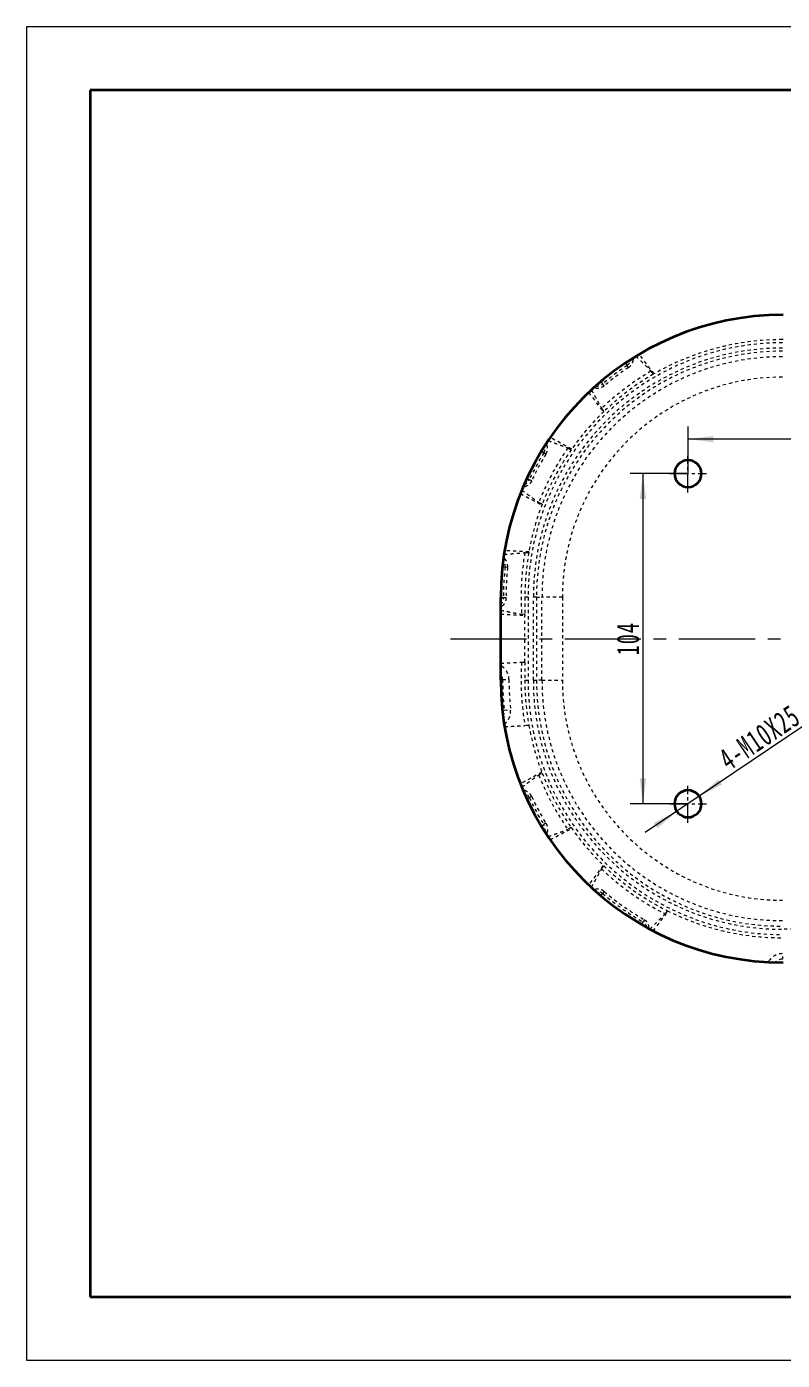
# Model space of a CAD drawing. Header units: millimetres. Extents: x -297 to 297, y -210 to 210.
# Drawn here: x -297 to -58.9, y -210 to 210 of the extents above; entities that cross this region are included whole.
import ezdxf

# ---------------------------------------------------------------- set-up
doc = ezdxf.new("R2010")
doc.units = ezdxf.units.MM
doc.linetypes.add('点画线', pattern=[18, 12, -2, 2, -2])
doc.linetypes.add('虚线', pattern=[2, 1, -1])
doc.layers.get('0').update_dxf_attribs({"lineweight": 18})
for name, color, linetype, lineweight in [('中心线层', 1, '点画线', 18), ('尺寸线层', 3, 'Continuous', 18), ('粗实线层', 7, 'Continuous', 35), ('细实线层', 7, 'Continuous', 18), ('虚线层', 6, '虚线', 18)]:
    doc.layers.add(name, color=color, linetype=linetype, lineweight=lineweight)
doc.styles.add('标准', font='', dxfattribs={"width": 0.667})
doc.styles.get('标准').set_extended_font_data('宋体')
doc.dimstyles.new('标准', dxfattribs={"dimscale": 2, "dimtxt": 3.5, "dimasz": 4, "dimexe": 2, "dimexo": 0, "dimtad": 1, "dimdsep": 46, "dimtxsty": '标准', "dimblk": '_CAXARROW', "dimcen": 0, "dimdle": 6, "dimazin": 2, "dimtfac": 0.707107, "dimtdec": 3, "dimtmove": 2, "dimatfit": 3, "dimfxl": 1, "dimfrac": 2, "dimtolj": 1, "dimarcsym": 1})

# ---------------------------------------------------------------- blocks, each defined once
blk = doc.blocks.new('$CAXA_FRAME_13B17AC1$')
at = {"layer": '粗实线层'}
for p, q in [((-138.5, 95), (-138.5, -95)), ((138.5, 95), (-138.5, 95)), ((-138.5, -95), (138.5, -95))]:
    blk.add_line(p, q, dxfattribs=at)
at = {"layer": '细实线层'}
for p, q in [((148.5, 105), (-148.5, 105)), ((-148.5, 105), (-148.5, -105)), ((-148.5, -105), (148.5, -105))]:
    blk.add_line(p, q, dxfattribs=at)
blk = doc.blocks.new('*X8')
at = {"layer": '尺寸线层', "lineweight": 18}
for points in [[(-88.63, 80.09), (-80.63, 79.09), (-80.63, 81.09)], [(81.37, 80.09), (73.37, 79.09), (73.37, 81.09)]]:
    blk.add_hatch(color=0, dxfattribs=at).paths.add_polyline_path(points, flags=0)
at = {"layer": '尺寸线层', "color": 0, "lineweight": 18}
for p, q in [((-88.63, 69.26), (-88.63, 84.09)), ((81.37, 69.26), (81.37, 84.09)), ((81.37, 80.09), (-88.63, 80.09))]:
    blk.add_line(p, q, dxfattribs=at)
at = {"layer": '尺寸线层', "color": 0, "lineweight": 18, "insert": (-3.63, 84.79), "char_height": 7, "width": 19.0703, "attachment_point": 5, "line_spacing_factor": 1.15057, "style": '标准'}
blk.add_mtext('\\T1.1;170', dxfattribs=at)
blk = doc.blocks.new('_CAXARROW')
blk.add_hatch(color=0).paths.add_polyline_path([(0, 0), (-1, 0.125), (-1, -0.125)], flags=0)
blk = doc.blocks.new('*X9')
at = {"layer": '尺寸线层', "lineweight": 18}
for points in [[(-102.83, 69.26), (-101.83, 61.26), (-103.83, 61.26)], [(-102.83, -34.74), (-101.83, -26.74), (-103.83, -26.74)]]:
    blk.add_hatch(color=0, dxfattribs=at).paths.add_polyline_path(points, flags=0)
at = {"layer": '尺寸线层', "color": 0, "lineweight": 18}
for p, q in [((-88.63, 69.26), (-106.83, 69.26)), ((-102.83, 69.26), (-102.83, -34.74)), ((-88.63, -34.74), (-106.83, -34.74))]:
    blk.add_line(p, q, dxfattribs=at)
at = {"layer": '尺寸线层', "color": 0, "lineweight": 18, "insert": (-107.52, 17.26), "char_height": 7, "width": 19.2778, "attachment_point": 5, "rotation": 90, "line_spacing_factor": 1.15057, "style": '标准'}
blk.add_mtext('\\T1.1;104', dxfattribs=at)
blk = doc.blocks.new('*X10')
at = {"layer": '尺寸线层', "lineweight": 18}
for points in [[(-85.11, -32.36), (-77.91, -28.72), (-79.03, -27.06)], [(-92.16, -37.11), (-98.23, -42.41), (-99.35, -40.76)]]:
    blk.add_hatch(color=0, dxfattribs=at).paths.add_polyline_path(points, flags=0)
at = {"layer": '尺寸线层', "color": 0, "lineweight": 18}
blk.add_line((-51.74, -9.87), (-102.11, -43.82), dxfattribs=at)
at = {"layer": '尺寸线层', "color": 0, "lineweight": 18, "insert": (-66.07, -13.87), "char_height": 7, "width": 56.4741, "attachment_point": 5, "rotation": 33.9857, "line_spacing_factor": 1.15057, "style": '标准'}
blk.add_mtext('\\T1.1;4-M10X25', dxfattribs=at)

msp = doc.modelspace()

# ---------------------------------------------------------------- linework, layer by layer
at = {"layer": '中心线层', "lineweight": 18, "ltscale": 0.5}
for p, q in [((-88.631, 63.307), (-88.631, 74.895)), ((-94.425, 69.262), (-82.837, 69.262)), ((-88.631, -40.693), (-88.631, -29.105)), ((-94.425, -34.738), (-82.837, -34.738))]:
    msp.add_line(p, q, dxfattribs=at)
at = {"layer": '中心线层', "lineweight": 18, "ltscale": 2}
msp.add_line((-163.467, 17.262), (162.046, 17.262), dxfattribs=at)
at = {"layer": '粗实线层'}
for p, q in [((-84.381, 69.262), (-84.381, 69.262)), ((-147.631, 4.262), (-147.631, 30.262)), ((-84.381, -34.738), (-84.381, -34.738))]:
    msp.add_line(p, q, dxfattribs=at)
for centre, radius, start, end in [((-58.631, 30.262), 89, 90, 180), ((-88.631, 69.262), 4.25, 360, 180), ((-88.631, 69.262), 4.25, 180, 0), ((-58.631, 4.262), 89, 180, 270), ((-88.631, -34.738), 4.25, 0, 180), ((-88.631, -34.738), 4.25, 180, 360)]:
    msp.add_arc(centre, radius, start, end, dxfattribs=at)
at = {"layer": '虚线层'}
for p, q in [((-99.33, 100.666), (-103.978, 106.843)), ((-108.328, 104.094), (-107.817, 103.331)), ((-107.366, 102.658), (-107.817, 103.331)), ((-100.29, 101.497), (-99.563, 100.531)), ((-116.1, 98.22), (-115.521, 97.533)), ((-114.999, 96.913), (-115.521, 97.533)), ((-119.934, 94.783), (-115.31, 88.64)), ((-115.115, 88.826), (-115.842, 89.793)), ((-125.269, 76.993), (-132.032, 80.594)), ((-134.82, 76.265), (-134.087, 75.821)), ((-133.394, 75.401), (-134.087, 75.821)), ((-126.491, 77.34), (-125.423, 76.771)), ((-139.389, 67.667), (-138.619, 67.309)), ((-137.884, 66.968), (-138.619, 67.309)), ((-92.881, 69.262), (-92.881, 69.262)), ((-141.418, 62.933), (-134.669, 59.339)), ((-134.572, 59.591), (-135.639, 60.159)), ((-138.773, 44.574), (-146.406, 44.979)), ((-140.027, 44.372), (-138.82, 44.308)), ((-147.11, 39.877), (-146.27, 39.786)), ((-145.464, 39.698), (-146.27, 39.786)), ((-147.631, 30.155), (-146.78, 30.156)), ((-145.97, 30.158), (-146.78, 30.156)), ((-140.033, 30.327), (-140.033, 24.877)), ((-139.029, 30.327), (-140.033, 30.327)), ((-139.029, 30.327), (-139.029, 4.197)), ((-137.36, 4.197), (-137.36, 30.327)), ((-136.37, 30.327), (-137.36, 30.327)), ((-136.37, 30.327), (-134.641, 30.327)), ((-136.37, 30.327), (-136.37, 4.197)), ((-128.208, 30.327), (-134.641, 30.327)), ((-134.641, 4.197), (-134.641, 30.327)), ((-128.208, 30.327), (-128.208, 4.197)), ((-147.631, 25.016), (-140.034, 24.613)), ((-140.034, 24.881), (-141.057, 24.935)), ((-140.034, 24.877), (-140.034, 24.613)), ((-140.034, 9.911), (-140.034, 24.613)), ((-141.039, 9.857), (-140.034, 9.911)), ((-140.033, 9.911), (-140.033, 4.197)), ((-147.034, 4.368), (-145.034, 4.364)), ((-145.034, 4.364), (-145.034, 4.364)), ((-140.033, 4.197), (-139.029, 4.197)), ((-137.36, 4.197), (-136.37, 4.197)), ((-134.641, 4.197), (-136.37, 4.197)), ((-134.641, 4.197), (-128.208, 4.197)), ((-146.522, -5.289), (-144.534, -5.074)), ((-144.534, -5.074), (-144.534, -5.074)), ((-138.773, -10.05), (-139.981, -10.114)), ((-134.669, -24.816), (-141.418, -28.409)), ((-135.639, -25.635), (-134.572, -25.067)), ((-139.389, -33.143), (-138.619, -32.786)), ((-137.884, -32.445), (-138.619, -32.786)), ((-92.881, -34.738), (-92.881, -34.738)), ((-134.82, -41.741), (-134.087, -41.297)), ((-133.394, -40.878), (-134.087, -41.297)), ((-132.032, -46.07), (-125.269, -42.469)), ((-125.423, -42.247), (-126.491, -42.816)), ((-115.31, -54.116), (-119.934, -60.26)), ((-115.842, -55.269), (-115.115, -54.303)), ((-114.999, -62.389), (-115.521, -63.009)), ((-116.1, -63.696), (-115.521, -63.009)), ((-102.38, -71.236), (-102.784, -71.939)), ((-99.563, -74.767), (-94.866, -68.526)), ((-95.109, -68.404), (-95.843, -69.38)), ((-103.25, -72.746), (-102.784, -71.939)), ((52.649, -74.257), (-58.906, -74.257)), ((-58.906, -82.867), (-58.906, -83.677))]:
    msp.add_line(p, q, dxfattribs=at)
for centre, radius, start, end in [((-58.906, 30.327), 80.123, 90, 180), ((-58.906, 30.327), 81.128, 90, 120.07321), ((-58.906, 30.327), 78.454, 90, 180), ((-58.906, 30.327), 77.464, 90, 180), ((-58.906, 30.327), 75.735, 90, 180), ((-109.628, 106.034), 3.254, 303.82064, 347.36218), ((-58.906, 30.327), 82.328, 120.17705, 133.75478), ((-58.906, 30.327), 87.874, 123.82064, 130.1112), ((-58.906, 30.327), 87.064, 123.82064, 130.1112), ((-58.906, 30.327), 69.302, 90, 180), ((-117.618, 100.021), 3.254, 267.29168, 310.1112), ((-58.906, 30.327), 81.127, 120.07321, 133.85863), ((-58.906, 30.327), 81.128, 133.85863, 145.07321), ((-58.906, 30.327), 87.874, 148.82064, 155.1112), ((-58.906, 30.327), 82.328, 145.17705, 158.75478), ((-58.906, 30.327), 81.127, 145.07321, 158.85863), ((-136.871, 77.505), 3.254, 328.82064, 10.73384), ((-58.906, 30.327), 87.064, 148.82064, 155.1112), ((-141.571, 68.679), 3.254, 293.49039, 335.1112), ((-58.906, 30.327), 81.128, 158.85863, 170.07321), ((-149.505, 40.136), 3.254, 353.82064, 35.36287), ((-58.906, 30.327), 82.328, 170.17705, 183.75478), ((-58.906, 30.327), 81.127, 170.07321, 180), ((-58.906, 30.327), 87.874, 173.82064, 180.1112), ((-58.906, 30.327), 87.064, 173.82064, 180.1112), ((-150.034, 30.15), 3.254, 317.59969, 0.1112), ((-150.034, 4.374), 5, 359.8888, 61.28024), ((-58.906, 4.197), 82.328, 176.05738, 190.01078), ((-150.034, 4.374), 3, 359.8888, 36.78612), ((-58.906, 4.197), 88.128, 179.8888, 186.17936), ((-58.906, 4.197), 86.128, 179.8888, 186.17936), ((-58.906, 4.197), 81.127, 180, 190.11453), ((-58.906, 4.197), 80.123, 180, 270), ((-58.906, 4.197), 78.454, 180, 270), ((-58.906, 4.197), 77.464, 180, 270), ((-58.906, 4.197), 75.735, 180, 270), ((-58.906, 4.197), 69.302, 180, 270), ((-149.505, -5.612), 3, 330.15788, 6.17936), ((-149.505, -5.612), 5, 306.37657, 6.17936), ((-58.906, 4.197), 81.128, 190.11453, 201.14137), ((-58.906, 4.197), 81.127, 201.14137, 214.92679), ((-58.906, 4.197), 82.328, 201.24522, 214.82295), ((-141.571, -34.155), 3.254, 24.8888, 66.50961), ((-58.906, 4.197), 87.874, 204.8888, 211.17936), ((-58.906, 4.197), 87.064, 204.8888, 211.17936), ((-136.871, -42.982), 3.254, 349.26616, 31.17936), ((-58.906, 4.197), 81.128, 214.92679, 226.14137), ((-58.906, 4.197), 81.127, 226.14137, 243.49949), ((-58.906, 4.197), 82.328, 226.24522, 243.34233), ((-117.618, -65.497), 3.254, 49.8888, 92.70832), ((-58.906, 4.197), 87.064, 229.8888, 240.04445), ((-58.906, 4.197), 87.874, 229.8888, 240.04445), ((-58.906, 4.197), 81.128, 243.49949, 270), ((-103.91, -73.891), 2.254, 6.40179, 60.04445), ((-58.906, -86.931), 5, 90, 152.38959), ((-58.906, -86.931), 3.254, 90, 136.68425)]:
    msp.add_arc(centre, radius, start, end, dxfattribs=at)
for centre, major_axis, ratio, start_param, end_param in [((-59.103, 30.403), (29.101, 75.615), 0.9986975, 1.5691956, 1.5724765), ((-59.06, 30.354), (14.093, 79.815), 0.999037, 1.5690387, 1.5723184)]:
    msp.add_ellipse(centre, major_axis=major_axis, ratio=ratio, start_param=start_param, end_param=end_param, dxfattribs=at)
for points, knots in [([(-58.644, 111.454), (-58.647, 111.454), (-58.654, 111.454), (-58.664, 111.454), (-58.674, 111.454), (-58.686, 111.454), (-58.698, 111.454), (-58.715, 111.454), (-58.733, 111.454), (-58.752, 111.454), (-58.766, 111.455), (-58.778, 111.455), (-58.791, 111.455), (-58.807, 111.455), (-58.824, 111.455), (-58.843, 111.455), (-58.863, 111.455), (-58.885, 111.455), (-58.899, 111.455), (-58.906, 111.455)], [0, 0, 0, 0, 0.00921754, 0.019216, 0.02999894, 0.04156921, 0.0539291, 0.0670805, 0.09048705, 0.10914423, 0.12305256, 0.13221331, 0.14605508, 0.16156187, 0.17873885, 0.19758978, 0.21915152, 0.24071356, 0.26227589, 0.26227589, 0.26227589, 0.26227589]), ([(-107.366, 102.658), (-107.235, 102.745), (-107.113, 102.84), (-106.882, 103.044), (-106.774, 103.153), (-106.648, 103.299), (-106.623, 103.329), (-106.574, 103.389), (-106.551, 103.419), (-106.481, 103.511), (-106.437, 103.573), (-106.313, 103.763), (-106.238, 103.894), (-106.14, 104.096), (-106.11, 104.164), (-106.067, 104.268), (-106.054, 104.303), (-106.028, 104.372), (-106.015, 104.407), (-105.956, 104.582), (-105.919, 104.723), (-105.875, 104.936), (-105.863, 105.007), (-105.843, 105.149), (-105.835, 105.221), (-105.818, 105.436), (-105.815, 105.579), (-105.821, 105.721)], [0, 0, 0, 0, 0.448036, 0.448036, 0.896072, 0.896072, 1.008081, 1.008081, 1.12009, 1.12009, 1.3441081, 1.3441081, 1.7921441, 1.7921441, 2.0161621, 2.0161621, 2.1281711, 2.1281711, 2.2401801, 2.2401801, 2.6882161, 2.6882161, 2.9122341, 2.9122341, 3.1362521, 3.1362521, 3.5842881, 3.5842881, 3.5842881, 3.5842881]), ([(-114.999, 96.913), (-115.118, 96.813), (-115.241, 96.722), (-115.498, 96.558), (-115.632, 96.485), (-115.804, 96.405), (-115.839, 96.389), (-115.91, 96.359), (-115.945, 96.345), (-116.051, 96.304), (-116.122, 96.279), (-116.337, 96.211), (-116.481, 96.176), (-116.7, 96.136), (-116.773, 96.126), (-116.883, 96.113), (-116.92, 96.109), (-116.994, 96.103), (-117.03, 96.101), (-117.213, 96.091), (-117.357, 96.093), (-117.643, 96.113), (-117.784, 96.132), (-117.959, 96.166), (-117.994, 96.174), (-118.063, 96.189), (-118.167, 96.214), (-118.268, 96.244), (-118.335, 96.265)], [0, 0, 0, 0, 0.4434496, 0.4434496, 0.8868992, 0.8868992, 0.9977616, 0.9977616, 1.108624, 1.108624, 1.3303488, 1.3303488, 1.7737984, 1.7737984, 1.9955232, 1.9955232, 2.1063856, 2.1063856, 2.217248, 2.217248, 2.6606977, 2.6606977, 3.1041473, 3.1041473, 3.2150097, 3.2150097, 3.3258721, 3.5475969, 3.5475969, 3.5475969, 3.5475969]), ([(-133.394, 75.401), (-133.314, 75.532), (-133.245, 75.667), (-133.124, 75.943), (-133.073, 76.084), (-133.02, 76.265), (-133.01, 76.302), (-132.991, 76.375), (-132.982, 76.411), (-132.958, 76.522), (-132.944, 76.595), (-132.91, 76.815), (-132.897, 76.961), (-132.891, 77.181), (-132.891, 77.254), (-132.895, 77.364), (-132.897, 77.4), (-132.902, 77.473), (-132.905, 77.509), (-132.922, 77.689), (-132.945, 77.83), (-133.007, 78.107), (-133.045, 78.243), (-133.104, 78.409), (-133.116, 78.442), (-133.141, 78.508), (-133.181, 78.605), (-133.224, 78.7), (-133.255, 78.763)], [0, 0, 0, 0, 0.4386061, 0.4386061, 0.8772122, 0.8772122, 0.9868637, 0.9868637, 1.0965152, 1.0965152, 1.3158183, 1.3158183, 1.7544244, 1.7544244, 1.9737274, 1.9737274, 2.0833789, 2.0833789, 2.1930305, 2.1930305, 2.6316366, 2.6316366, 3.0702427, 3.0702427, 3.1798942, 3.1798942, 3.2895457, 3.5088487, 3.5088487, 3.5088487, 3.5088487]), ([(-137.884, 66.968), (-137.948, 66.83), (-138.021, 66.697), (-138.181, 66.444), (-138.269, 66.323), (-138.389, 66.179), (-138.414, 66.151), (-138.464, 66.095), (-138.489, 66.067), (-138.567, 65.985), (-138.62, 65.933), (-138.782, 65.782), (-138.896, 65.69), (-139.073, 65.562), (-139.134, 65.522), (-139.226, 65.464), (-139.257, 65.445), (-139.32, 65.408), (-139.352, 65.391), (-139.51, 65.305), (-139.639, 65.244), (-139.902, 65.141), (-140.035, 65.097), (-140.205, 65.052), (-140.239, 65.044), (-140.307, 65.028), (-140.41, 65.006), (-140.512, 64.988), (-140.581, 64.978)], [0, 0, 0, 0, 0.4367698, 0.4367698, 0.8735396, 0.8735396, 0.9827321, 0.9827321, 1.0919246, 1.0919246, 1.3103095, 1.3103095, 1.7470793, 1.7470793, 1.9654642, 1.9654642, 2.0746567, 2.0746567, 2.1838491, 2.1838491, 2.6206189, 2.6206189, 3.0573888, 3.0573888, 3.1665812, 3.1665812, 3.2757737, 3.4941586, 3.4941586, 3.4941586, 3.4941586]), ([(-145.464, 39.698), (-145.448, 39.85), (-145.441, 40.001), (-145.448, 40.3), (-145.461, 40.449), (-145.49, 40.634), (-145.496, 40.671), (-145.51, 40.745), (-145.517, 40.782), (-145.541, 40.892), (-145.56, 40.964), (-145.621, 41.176), (-145.67, 41.314), (-145.756, 41.515), (-145.787, 41.581), (-145.837, 41.678), (-145.853, 41.71), (-145.888, 41.774), (-145.906, 41.805), (-145.997, 41.961), (-146.077, 42.079), (-146.248, 42.303), (-146.339, 42.41), (-146.461, 42.535), (-146.486, 42.56), (-146.536, 42.609), (-146.612, 42.681), (-146.691, 42.749), (-146.745, 42.793)], [0, 0, 0, 0, 0.436354, 0.436354, 0.872708, 0.872708, 0.9817965, 0.9817965, 1.0908849, 1.0908849, 1.3090619, 1.3090619, 1.7454159, 1.7454159, 1.9635929, 1.9635929, 2.0726814, 2.0726814, 2.1817699, 2.1817699, 2.6181239, 2.6181239, 3.0544779, 3.0544779, 3.1635664, 3.1635664, 3.2726548, 3.4908318, 3.4908318, 3.4908318, 3.4908318]), ([(-145.97, 30.158), (-145.969, 30.002), (-145.98, 29.848), (-146.02, 29.545), (-146.05, 29.395), (-146.1, 29.21), (-146.11, 29.173), (-146.133, 29.1), (-146.144, 29.064), (-146.181, 28.955), (-146.208, 28.884), (-146.295, 28.676), (-146.361, 28.542), (-146.473, 28.349), (-146.512, 28.285), (-146.574, 28.193), (-146.595, 28.162), (-146.638, 28.102), (-146.659, 28.072), (-146.77, 27.926), (-146.865, 27.816), (-147.066, 27.61), (-147.172, 27.514), (-147.34, 27.379), (-147.396, 27.336), (-147.512, 27.254), (-147.571, 27.215), (-147.631, 27.178)], [0, 0, 0, 0, 0.4453844, 0.4453844, 0.8907688, 0.8907688, 1.0021149, 1.0021149, 1.113461, 1.113461, 1.3361531, 1.3361531, 1.7815375, 1.7815375, 2.0042297, 2.0042297, 2.1155758, 2.1155758, 2.2269219, 2.2269219, 2.6723063, 2.6723063, 3.1176907, 3.1176907, 3.3403829, 3.3403829, 3.5630751, 3.5630751, 3.5630751, 3.5630751]), ([(-137.884, -32.445), (-137.948, -32.306), (-138.021, -32.174), (-138.181, -31.92), (-138.269, -31.8), (-138.389, -31.655), (-138.414, -31.627), (-138.464, -31.571), (-138.489, -31.543), (-138.567, -31.462), (-138.62, -31.409), (-138.782, -31.259), (-138.896, -31.166), (-139.073, -31.039), (-139.134, -30.998), (-139.226, -30.94), (-139.257, -30.921), (-139.32, -30.885), (-139.352, -30.867), (-139.51, -30.781), (-139.639, -30.721), (-139.902, -30.617), (-140.035, -30.573), (-140.205, -30.529), (-140.239, -30.52), (-140.307, -30.504), (-140.41, -30.482), (-140.512, -30.464), (-140.581, -30.455)], [0, 0, 0, 0, 0.4367698, 0.4367698, 0.8735396, 0.8735396, 0.9827321, 0.9827321, 1.0919246, 1.0919246, 1.3103095, 1.3103095, 1.7470793, 1.7470793, 1.9654642, 1.9654642, 2.0746567, 2.0746567, 2.1838491, 2.1838491, 2.6206189, 2.6206189, 3.0573888, 3.0573888, 3.1665812, 3.1665812, 3.2757737, 3.4941586, 3.4941586, 3.4941586, 3.4941586]), ([(-133.394, -40.878), (-133.314, -41.009), (-133.245, -41.143), (-133.124, -41.419), (-133.073, -41.561), (-133.02, -41.741), (-133.01, -41.778), (-132.991, -41.851), (-132.982, -41.888), (-132.958, -41.998), (-132.944, -42.071), (-132.91, -42.291), (-132.897, -42.438), (-132.891, -42.657), (-132.891, -42.73), (-132.895, -42.84), (-132.897, -42.877), (-132.902, -42.949), (-132.905, -42.986), (-132.922, -43.166), (-132.945, -43.307), (-133.007, -43.583), (-133.045, -43.719), (-133.104, -43.885), (-133.116, -43.918), (-133.141, -43.984), (-133.181, -44.081), (-133.224, -44.177), (-133.255, -44.239)], [0, 0, 0, 0, 0.4386061, 0.4386061, 0.8772122, 0.8772122, 0.9868637, 0.9868637, 1.0965152, 1.0965152, 1.3158183, 1.3158183, 1.7544244, 1.7544244, 1.9737274, 1.9737274, 2.0833789, 2.0833789, 2.1930305, 2.1930305, 2.6316366, 2.6316366, 3.0702427, 3.0702427, 3.1798942, 3.1798942, 3.2895457, 3.5088487, 3.5088487, 3.5088487, 3.5088487]), ([(-114.999, -62.389), (-115.118, -62.289), (-115.241, -62.198), (-115.498, -62.035), (-115.632, -61.962), (-115.804, -61.881), (-115.839, -61.866), (-115.91, -61.836), (-115.945, -61.821), (-116.051, -61.78), (-116.122, -61.755), (-116.337, -61.687), (-116.481, -61.652), (-116.7, -61.613), (-116.773, -61.602), (-116.883, -61.589), (-116.92, -61.586), (-116.994, -61.58), (-117.03, -61.577), (-117.213, -61.568), (-117.357, -61.569), (-117.643, -61.59), (-117.784, -61.609), (-117.959, -61.643), (-117.994, -61.65), (-118.063, -61.665), (-118.167, -61.69), (-118.268, -61.72), (-118.335, -61.741)], [0, 0, 0, 0, 0.4434496, 0.4434496, 0.8868992, 0.8868992, 0.9977616, 0.9977616, 1.108624, 1.108624, 1.3303488, 1.3303488, 1.7737984, 1.7737984, 1.9955232, 1.9955232, 2.1063856, 2.1063856, 2.217248, 2.217248, 2.6606977, 2.6606977, 3.1041473, 3.1041473, 3.2150097, 3.2150097, 3.3258721, 3.5475969, 3.5475969, 3.5475969, 3.5475969]), ([(-102.38, -71.236), (-102.257, -71.307), (-102.142, -71.386), (-101.981, -71.517), (-101.929, -71.563), (-101.854, -71.635), (-101.829, -71.659), (-101.781, -71.709), (-101.757, -71.735), (-101.641, -71.865), (-101.559, -71.973), (-101.448, -72.144), (-101.414, -72.202), (-101.366, -72.291), (-101.35, -72.321), (-101.32, -72.382), (-101.306, -72.412), (-101.238, -72.565), (-101.193, -72.689), (-101.141, -72.878), (-101.125, -72.941), (-101.106, -73.037), (-101.1, -73.069), (-101.09, -73.133), (-101.085, -73.165), (-101.065, -73.326), (-101.058, -73.453), (-101.062, -73.706), (-101.073, -73.831), (-101.093, -73.956)], [0, 0, 0, 0, 0.3997969, 0.3997969, 0.5996954, 0.5996954, 0.6996446, 0.6996446, 0.7995938, 0.7995938, 1.1993907, 1.1993907, 1.3992892, 1.3992892, 1.4992384, 1.4992384, 1.5991876, 1.5991876, 1.9989846, 1.9989846, 2.198883, 2.198883, 2.2988322, 2.2988322, 2.3987815, 2.3987815, 2.7985784, 2.7985784, 3.1983753, 3.1983753, 3.1983753, 3.1983753])]:
    msp.add_open_spline(points, degree=3, knots=knots, dxfattribs=at)
for points in [[(-104.996, 106.231), (-104.463, 105.696), (-103.405, 104.631), (-101.836, 103.053), (-100.803, 102.014), (-100.29, 101.497)], [(-119.071, 95.592), (-118.706, 94.936), (-117.98, 93.631), (-116.903, 91.698), (-116.194, 90.425), (-115.842, 89.793)], [(-132.692, 79.618), (-131.99, 79.36), (-130.596, 78.848), (-128.529, 78.089), (-127.167, 77.588), (-126.491, 77.34)], [(-140.979, 64.024), (-140.375, 63.587), (-139.174, 62.717), (-137.394, 61.429), (-136.222, 60.581), (-135.639, 60.159)], [(-146.593, 43.818), (-145.85, 43.881), (-144.374, 44.006), (-142.185, 44.191), (-140.744, 44.312), (-140.027, 44.372)], [(-147.631, 26.201), (-146.888, 26.057), (-145.409, 25.773), (-143.217, 25.351), (-141.774, 25.073), (-141.057, 24.935)], [(-140.034, 9.911), (-140.034, 14.9), (-140.034, 19.888), (-140.034, 24.877)], [(-147.631, 9.508), (-146.504, 9.568), (-144.277, 9.686), (-142.109, 9.801), (-141.039, 9.857)], [(-146.406, -10.455), (-145.307, -10.397), (-143.137, -10.282), (-141.024, -10.17), (-139.981, -10.114)], [(-140.979, -29.5), (-140.375, -29.063), (-139.174, -28.193), (-137.394, -26.905), (-136.222, -26.057), (-135.639, -25.635)], [(-132.692, -45.094), (-131.99, -44.837), (-130.596, -44.324), (-128.529, -43.565), (-127.167, -43.065), (-126.491, -42.816)], [(-119.071, -61.069), (-118.706, -60.412), (-117.98, -59.108), (-116.903, -57.175), (-116.194, -55.902), (-115.842, -55.269)], [(-100.623, -74.209), (-100.08, -73.661), (-99.003, -72.573), (-97.41, -70.964), (-96.363, -69.905), (-95.843, -69.38)]]:
    msp.add_open_spline(points, degree=3, dxfattribs=at)

# ---------------------------------------------------------------- block references
at = {"layer": '粗实线层', "xscale": 2, "yscale": 2, "zscale": 2}
msp.add_blockref('$CAXA_FRAME_13B17AC1$', (0, 0), dxfattribs=at)

# ---------------------------------------------------------------- dimensions: what is measured, and where the dimension line sits
at = {"layer": '尺寸线层', "lineweight": 18}
dim = msp.add_linear_dim(base=(-88.631, 80.094), p1=(81.369, 69.262), p2=(-88.631, 69.262), dimstyle='标准', override={"dimsah": 1, "dimtfill": 1, "dimtzin": 8}, dxfattribs=at)
dim.commit()
dim.dimension.update_dxf_attribs({"geometry": '*X8', "text_midpoint": (-3.631, 84.786)})
dim = msp.add_linear_dim(base=(-102.83, -34.738), p1=(-88.631, 69.262), p2=(-88.631, -34.738), angle=90, dimstyle='标准', override={"dimsah": 1, "dimtfill": 1, "dimtzin": 8}, dxfattribs=at)
dim.commit()
dim.dimension.update_dxf_attribs({"geometry": '*X9', "text_midpoint": (-107.522, 17.262)})
dim = msp.add_diameter_dim_2p(p1=(-92.155, -37.114), p2=(-85.107, -32.362), text='4-M10X25', dimstyle='标准', override={"dimsah": 1, "dimtfill": 1, "dimtzin": 8}, dxfattribs=at)
dim.commit()
dim.dimension.update_dxf_attribs({"geometry": '*X10', "text_midpoint": (-63.449, -17.761), "dimtype": 163})

doc.saveas('drawing.dxf')
